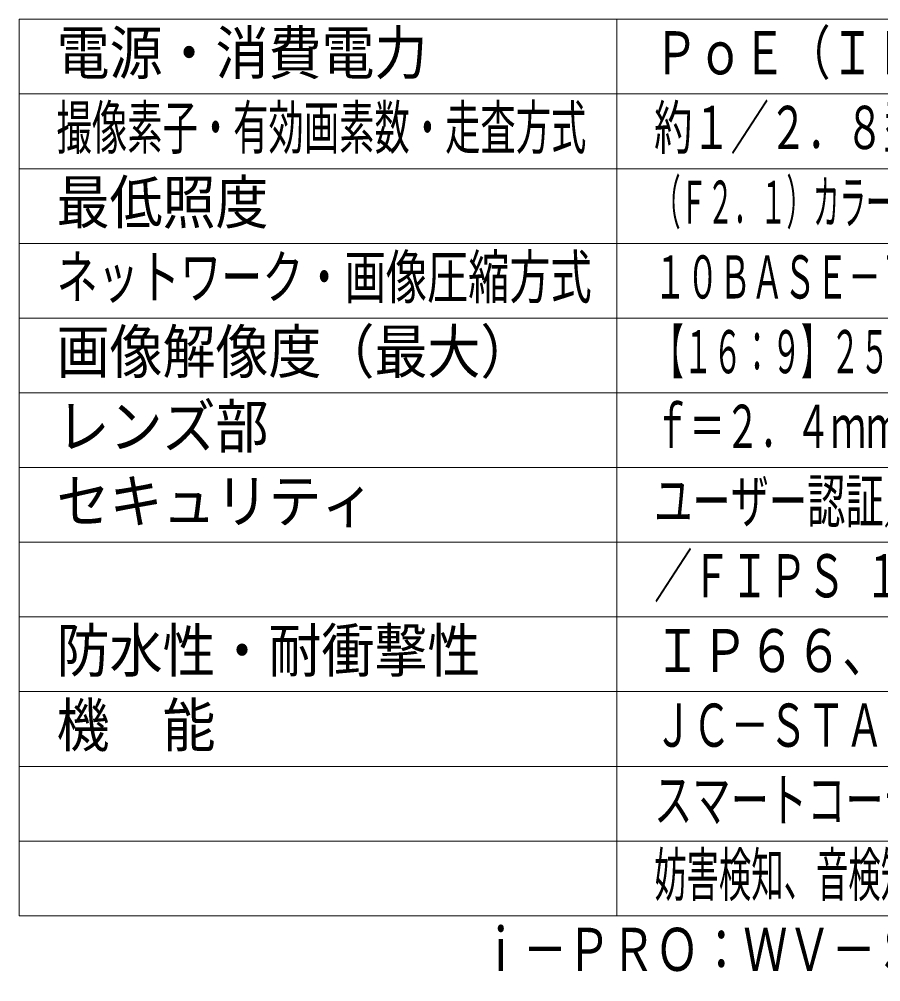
# Model space of a CAD drawing. Units: millimetres on the paper. Extents: x -62 to 65, y -59 to 59.
# Drawn here: x -62.5 to -4.8, y -59 to 5.4 of the extents above; entities that cross this region are included whole.
import ezdxf
from ezdxf.enums import TextEntityAlignment as Align

# ---------------------------------------------------------------- set-up
doc = ezdxf.new("R2010")
doc.units = ezdxf.units.MM
doc.layers.add('0-0_MOJI1', color=7, linetype='Continuous')
doc.layers.add('0-1_相当品', color=4, linetype='Continuous')
doc.layers.add('0-5_WAKU', color=4, linetype='Continuous', lineweight=9)
doc.styles.add('ＭＳ ゴシック', font='')
doc.styles.get('ＭＳ ゴシック').set_extended_font_data('MS Gothic')

msp = doc.modelspace()

# ---------------------------------------------------------------- linework, layer by layer
at = {"layer": '0-5_WAKU', "color": 3}
for p, q in [((62.5, 5.4), (-62.5, 5.4)), ((-62.5, -54.6), (-62.5, 5.4)), ((-22.5, -54.6), (-22.5, 5.4)), ((-62.5, -54.6), (62.5, -54.6))]:
    msp.add_line(p, q, dxfattribs=at)
at = {"layer": '0-5_WAKU'}
for p, q in [((62.5, 0.4), (-62.5, 0.4)), ((62.5, -4.6), (-62.5, -4.6)), ((-62.5, -9.6), (62.5, -9.6)), ((-62.5, -14.6), (62.5, -14.6)), ((-62.5, -19.6), (62.5, -19.6)), ((-62.5, -24.6), (62.5, -24.6)), ((62.5, -29.6), (-62.5, -29.6)), ((62.5, -34.6), (-62.5, -34.6)), ((62.5, -39.6), (-62.5, -39.6)), ((62.5, -44.6), (-62.5, -44.6)), ((-62.5, -49.6), (62.5, -49.6))]:
    msp.add_line(p, q, dxfattribs=at)

# ---------------------------------------------------------------- texts
at = {"layer": '0-0_MOJI1', "style": 'ＭＳ ゴシック'}
for s, height, width, p in [('電源・消費電力', 2.889, 0.9, (-60, 0.845)), ('ＰｏＥ（ＩＥＥＥ８０２．３ａｆ準拠）約８．６Ｗ', 2.886, 0.75, (-20, 0.845)), ('撮像素子・有効画素数・走査方式', 2.889, 0.6, (-60, -4.155)), ('約１／２．８型 ＣＭＯＳセンサー・約５１０万画素・プログレッシブ', 2.889, 0.65, (-20, -4.155)), ('最低照度', 2.889, 0.9, (-60, -9.155)), ('（Ｆ２．１）カラー：０．００６３ｌｘ、白黒：０．００３８ｌｘ／０ｌｘ（ＩＲ ＬＥＤ点灯時）', 2.889, 0.45, (-20, -9.155)), ('ネットワーク・画像圧縮方式', 2.886, 0.7, (-60, -14.155)), ('１０ＢＡＳＥ－Ｔ／１００ＢＡＳＥ－ＴＸ・Ｈ．２６５、Ｈ．２６４、ＪＰＥＧ', 2.889, 0.55, (-20, -14.155)), ('画像解像度（最大）', 2.889, 0.9, (-60, -19.155)), ('【１６：９】２５６０×１４４０（３０ｆｐｓ）【４：３】１２８０×９６０（３０ｆｐｓ）', 2.886, 0.5, (-20, -19.155)), ('レンズ部', 2.889, 0.9, (-60, -24.155)), ('ｆ＝２．４ｍｍ（１倍\u3000光学、４倍 ＥＸズーム 画像解像度６４０×３６０時）', 2.889, 0.6, (-20, -24.155)), ('ユーザー認証／ホスト認証／ＨＴＴＰＳ／動画ファイルの改ざん検出', 2.889, 0.65, (-20, -29.155)), ('セキュリティ', 2.889, 0.9, (-60, -29.155)), ('／ＦＩＰＳ １４０－２ ｌｅｖｅｌ３準拠セキュアエレメント', 2.889, 0.65, (-20, -34.155)), ('防水性・耐衝撃性', 2.889, 0.9, (-60, -39.155)), ('ＩＰ６６、Ｔｙｐｅ４Ｘ、ＮＥＭＡ４Ｘ 準拠・ＩＫ１０', 2.886, 0.8, (-20, -39.155)), ('機\u3000能', 2.889, 0.9, (-60, -44.155)), ('ＪＣ－ＳＴＡＲ適合、インテリジェントオート、スーパーダイナミック、', 2.889, 0.65, (-20, -44.155)), ('スマートコーディング、逆光／強光補正、カラー／白黒切換、動作検知、', 2.889, 0.65, (-20, -49.155)), ('妨害検知、音検知、ＭｉｃｒｏＳＤスロット、ＡＩ音識別、ＡＩアプリ搭載可能', 2.889, 0.55, (-20, -54.155))]:
    msp.add_text(s, height=height, dxfattribs=dict(at, width=width)).set_placement(p, align=Align.BOTTOM_LEFT)
at = {"layer": '0-1_相当品', "style": 'ＭＳ ゴシック', "width": 0.75}
msp.add_text('ｉ－ＰＲＯ：ＷＶ－Ｓ３５４０２－Ｆ２Ｌ＋ＷＶ－ＱＷＬ５００－ＷＵＸ', height=2.886, dxfattribs=at).set_placement((-31.74, -59.155), align=Align.BOTTOM_LEFT)

doc.saveas('drawing.dxf')
